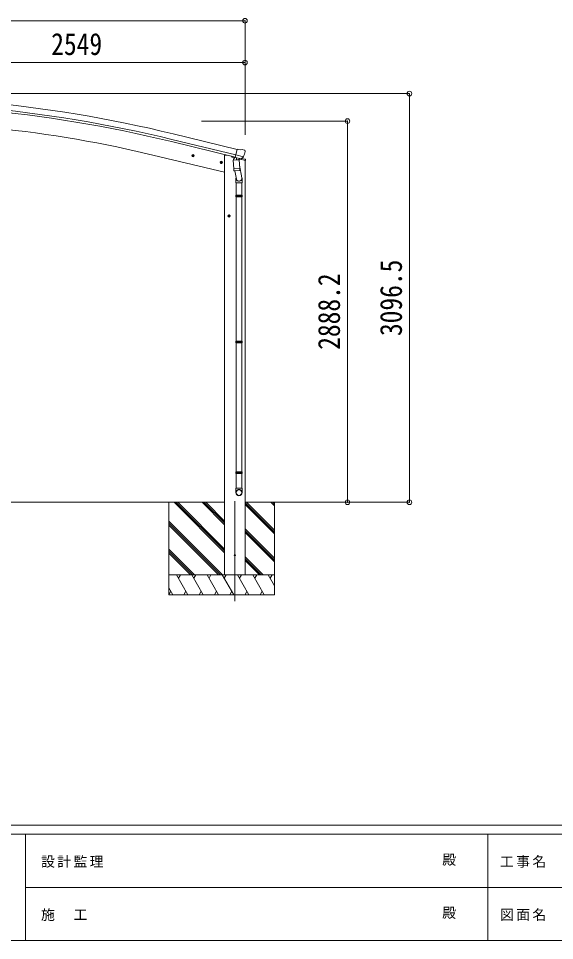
# Model space of a CAD drawing. Units: millimetres at full size. Extents: x -9783 to 33754, y -10064 to 6752.
# Drawn here: x -4022 to 36, y -6828 to 158 of the extents above; entities that cross this region are included whole.
import ezdxf
from ezdxf.enums import TextEntityAlignment as Align

# ---------------------------------------------------------------- set-up
doc = ezdxf.new("R2010")
doc.units = ezdxf.units.MM
doc.header["$LTSCALE"] = 35
doc.header["$PDMODE"] = 32
doc.header["$PDSIZE"] = 35
for name, color, linetype, lineweight in [('0-0_0', 7, 'Continuous', 9), ('0-1_本体', 4, 'Continuous', 9), ('0-2_部品', 7, 'Continuous', 9), ('0-8_PARTS2', 2, 'Continuous', 9), ('0-A_寸法', 6, 'Continuous', 9), ('F-0_240', 7, 'Continuous', 9)]:
    doc.layers.add(name, color=color, linetype=linetype, lineweight=lineweight)
doc.styles.add('ＭＳ ゴシック', font='')
doc.styles.get('ＭＳ ゴシック').set_extended_font_data('MS Gothic')

msp = doc.modelspace()

# ---------------------------------------------------------------- linework, layer by layer
at = {"layer": '0-0_0', "color": 6}
for p, q in [((-1062.09, -3507.53), (-1062.09, -411.03)), ((-1531.1, -619.33), (-1531.1, -3507.53))]:
    msp.add_line(p, q, dxfattribs=at)
at = {"layer": '0-0_0'}
for p, q in [((-7265.88, -3507.53), (-2462.88, -3507.53)), ((-2461.88, -3507.53), (-7264.88, -3507.53)), ((-2884.13, -3507.53), (-2884.13, -4207.53)), ((-2461.88, -3889.8), (-2844.15, -3507.53)), ((-2461.88, -3875.65), (-2830.01, -3507.53)), ((-2461.88, -3861.51), (-2815.86, -3507.53)), ((-2461.88, -3677.66), (-2632.02, -3507.53)), ((-2461.88, -3663.52), (-2617.87, -3507.53)), ((-2461.88, -3649.38), (-2603.73, -3507.53)), ((-1710.05, -3507.53), (-2306.38, -3507.53)), ((-2084.13, -3732.9), (-2306.38, -3510.66)), ((-2084.13, -3747.05), (-2306.38, -3524.8)), ((-2084.13, -3718.76), (-2295.36, -3507.53)), ((-2084.13, -3534.92), (-2111.52, -3507.53)), ((-2084.13, -3520.77), (-2097.37, -3507.53)), ((-2084.13, -3507.53), (-2084.13, -4207.53)), ((-2477.99, -4057.53), (-2884.13, -3651.4)), ((-2492.13, -4057.53), (-2884.13, -3665.54)), ((-2506.28, -4057.53), (-2884.13, -3679.68)), ((-2084.13, -3930.89), (-2306.38, -3708.65)), ((-2084.13, -3945.04), (-2306.38, -3722.79)), ((-2084.13, -3959.18), (-2306.38, -3736.93)), ((-2690.12, -4057.53), (-2884.13, -3863.53)), ((-2704.27, -4057.53), (-2884.13, -3877.67)), ((-2718.41, -4057.53), (-2884.13, -3891.81)), ((-2169.62, -4057.53), (-2306.38, -3920.78)), ((-2183.77, -4057.53), (-2306.38, -3934.92)), ((-2197.91, -4057.53), (-2306.38, -3949.06)), ((-2884.13, -4057.53), (-2084.13, -4057.53)), ((-2738.75, -4207.53), (-2825.35, -4057.53)), ((-2810.35, -4083.52), (-2795.35, -4057.53)), ((-2623.28, -4207.53), (-2709.88, -4057.53)), ((-2679.88, -4057.53), (-2694.88, -4083.52)), ((-2507.81, -4207.53), (-2594.41, -4057.53)), ((-2579.41, -4083.52), (-2564.41, -4057.53)), ((-2392.34, -4207.53), (-2478.94, -4057.53)), ((-2463.94, -4083.52), (-2448.94, -4057.53)), ((-2276.87, -4207.53), (-2363.47, -4057.53)), ((-2348.47, -4083.52), (-2333.47, -4057.53)), ((-2161.4, -4207.53), (-2248, -4057.53)), ((-2233, -4083.52), (-2218, -4057.53)), ((-2084.13, -4141.37), (-2132.53, -4057.53)), ((-2117.53, -4083.51), (-2102.53, -4057.53)), ((-2869.22, -4181.55), (-2884.22, -4207.53)), ((-2854.22, -4207.53), (-2884.13, -4155.72)), ((-2753.75, -4181.55), (-2768.75, -4207.53)), ((-2638.28, -4181.56), (-2653.28, -4207.53)), ((-2522.81, -4181.55), (-2537.81, -4207.53)), ((-2407.34, -4181.55), (-2422.34, -4207.53)), ((-2291.87, -4181.55), (-2306.87, -4207.53)), ((-2176.4, -4181.55), (-2191.4, -4207.53)), ((-2084.13, -4207.53), (-2884.13, -4207.53))]:
    msp.add_line(p, q, dxfattribs=at)
at = {"layer": '0-1_本体'}
for p, q in [((-2376.98, -875.91), (-2859.98, -758.4)), ((-2366.91, -833.94), (-2849.78, -716.46)), ((-2380.91, -892.28), (-2863.97, -774.76)), ((-2462.38, -1007.53), (-3048.06, -866.93)), ((-2462.38, -877.53), (-2462.38, -4057.53)), ((-2306.88, -917.24), (-2306.88, -4057.53))]:
    msp.add_line(p, q, dxfattribs=at)
msp.add_lwpolyline([(-2462.38, -877.53), (-2442.38, -877.53), (-2408.87, -885.58)], dxfattribs=at)
for centre, radius, start, end in [((-5221.15, -10462.93), 10030.81, 76.32536, 84.82535), ((-5221.15, -10462.93), 9970.81, 76.32536, 84.82535), ((-5221.15, -10462.93), 9987.65, 76.32536, 84.82535), ((-5013.05, -9051.7), 8417.35, 76.5, 84.99999)]:
    msp.add_arc(centre, radius, start, end, dxfattribs=at)
at = {"layer": '0-2_部品'}
for p, q in [((-2340, -838.21), (-2365.94, -831.98)), ((-2340, -838.21), (-2326.74, -835.51)), ((-2312.26, -838.7), (-2325.45, -835.53)), ((-2690.62, -883.72), (-2710.06, -879.05)), ((-2707.64, -879.63), (-2702.47, -874.19)), ((-2705.51, -886.83), (-2707.64, -879.63)), ((-2702.67, -891.11), (-2698, -871.66)), ((-2702.47, -874.19), (-2695.17, -875.94)), ((-2695.17, -875.94), (-2693.04, -883.13)), ((-2408.37, -885.5), (-2408.37, -888.81)), ((-2385.65, -898.21), (-2404.54, -893.67)), ((-2381.66, -893.62), (-2394.97, -908.93)), ((-2380.72, -893.55), (-2381.66, -893.62)), ((-2377.63, -896.02), (-2379.16, -895.65)), ((-2340.93, -904.83), (-2377.63, -896.02)), ((-2319, -889.83), (-2376.51, -876.02)), ((-2371.68, -897.84), (-2370.66, -912.45)), ((-2343.47, -906.84), (-2369.29, -913.28)), ((-2303.82, -917.86), (-2346.52, -907.6)), ((-2338.56, -905.31), (-2346.08, -903.5)), ((-2342.77, -905.06), (-2342.72, -905.8)), ((-2339.4, -905.2), (-2340.93, -904.83)), ((-2335.85, -904.74), (-2319.48, -890.25)), ((-2332.33, -901.76), (-2306.12, -908.05)), ((-2309.17, -840.95), (-2305.31, -847.24)), ((-2304.95, -849.52), (-2305.22, -850.67)), ((-2476.69, -935.07), (-2496.14, -930.41)), ((-2493.72, -930.99), (-2488.55, -925.54)), ((-2491.58, -938.18), (-2493.72, -930.99)), ((-2488.75, -942.46), (-2484.08, -923.02)), ((-2488.55, -925.54), (-2481.25, -927.3)), ((-2481.25, -927.3), (-2479.12, -934.49)), ((-2396.08, -915.38), (-2350.39, -912.19)), ((-2391.4, -982.22), (-2396.08, -915.38)), ((-2394.97, -908.93), (-2394.53, -915.28)), ((-2352.16, -909.01), (-2351.93, -912.3)), ((-2350.39, -912.19), (-2345.71, -979.03)), ((-2347.45, -954.26), (-2331.53, -1050.43)), ((-2303.82, -910.96), (-2303.82, -917.86)), ((-2391.4, -982.22), (-2345.71, -979.03)), ((-2391.39, -982.22), (-2390.5, -994.92)), ((-2346.7, -993.63), (-2388.4, -996.55)), ((-2382.97, -996.17), (-2372.24, -1059.75)), ((-2344.86, -991.49), (-2345.73, -979.03)), ((-2345.25, -992.85), (-2345.25, -992.85)), ((-2375.38, -1052.94), (-2375.38, -1087.59)), ((-2375.38, -1087.59), (-2329.38, -1087.59)), ((-2373.38, -1087.59), (-2373.38, -1181.59)), ((-2331.38, -1087.59), (-2331.38, -1181.59)), ((-2329.38, -1087.59), (-2329.38, -1053.24)), ((-2375.38, -1183.59), (-2374.38, -1181.59)), ((-2375.38, -1183.59), (-2329.38, -1183.59)), ((-2375.38, -1183.59), (-2375.38, -1191.59)), ((-2374.38, -1181.59), (-2330.38, -1181.59)), ((-2329.38, -1183.59), (-2330.38, -1181.59)), ((-2375.38, -1191.59), (-2329.38, -1191.59)), ((-2375.38, -1191.59), (-2374.38, -1193.59)), ((-2374.38, -1193.59), (-2330.38, -1193.59)), ((-2373.38, -1193.59), (-2373.38, -2287.78)), ((-2331.38, -1193.59), (-2331.38, -2287.78)), ((-2437.88, -1337.65), (-2417.88, -1337.65)), ((-2434.38, -1333.9), (-2427.88, -1330.15)), ((-2427.88, -1347.65), (-2427.88, -1327.65)), ((-2427.88, -1330.15), (-2421.38, -1333.9)), ((-2421.38, -1341.41), (-2427.88, -1345.16)), ((-2421.38, -1333.9), (-2421.38, -1341.41)), ((-2375.38, -2289.78), (-2374.38, -2287.78)), ((-2375.38, -2289.78), (-2329.38, -2289.78)), ((-2375.38, -2289.78), (-2375.38, -2297.78)), ((-2375.38, -2297.78), (-2329.38, -2297.78)), ((-2375.38, -2297.78), (-2374.38, -2299.78)), ((-2374.38, -2287.78), (-2330.38, -2287.78)), ((-2374.38, -2299.78), (-2330.38, -2299.78)), ((-2373.38, -2299.78), (-2373.38, -3277.97)), ((-2331.38, -2299.78), (-2331.38, -3277.97)), ((-2329.38, -2289.78), (-2330.38, -2287.78)), ((-2375.38, -3279.97), (-2374.38, -3277.97)), ((-2375.38, -3279.97), (-2329.38, -3279.97)), ((-2375.38, -3279.97), (-2375.38, -3287.97)), ((-2374.38, -3277.97), (-2330.38, -3277.97)), ((-2329.38, -3279.97), (-2330.38, -3277.97)), ((-2375.38, -3287.97), (-2329.38, -3287.97)), ((-2375.38, -3287.97), (-2374.38, -3289.97)), ((-2374.38, -3289.97), (-2330.38, -3289.97)), ((-2373.38, -3289.97), (-2373.38, -3399.97)), ((-2331.38, -3289.97), (-2331.38, -3399.97)), ((-2375.38, -3434.11), (-2375.38, -3399.97)), ((-2375.38, -3399.97), (-2329.38, -3399.97)), ((-2329.38, -3434.11), (-2329.38, -3399.97))]:
    msp.add_line(p, q, dxfattribs=at)
for points in [[(-2371.36, -897.43), (-2381.09, -895.1), (-2365.94, -831.98)], [(-2693.04, -883.13), (-2698.21, -888.58), (-2705.51, -886.83)], [(-2371.36, -897.43), (-2371.13, -897.58), (-2346.36, -903.53), (-2346.08, -903.5)], [(-2318.73, -889.25), (-2319.32, -890.1), (-2319.48, -890.25)], [(-2479.12, -934.49), (-2484.29, -939.94), (-2491.58, -938.18)], [(-2329.38, -1183.59), (-2329.38, -1191.59), (-2330.38, -1193.59)], [(-2427.88, -1345.16), (-2434.38, -1341.41), (-2434.38, -1333.9)], [(-2329.38, -2289.78), (-2329.38, -2297.78), (-2330.38, -2299.78)], [(-2329.38, -3279.97), (-2329.38, -3287.97), (-2330.38, -3289.97)]]:
    msp.add_lwpolyline(points, dxfattribs=at)
for centre, radius in [((-2700.34, -881.38), 8.5), ((-2700.34, -881.38), 7.7), ((-2700.34, -881.38), 6.5), ((-2486.42, -932.74), 8.5), ((-2486.42, -932.74), 7.7), ((-2486.42, -932.74), 6.5), ((-2427.88, -1337.65), 8.5), ((-2427.88, -1337.65), 7.7), ((-2427.88, -1337.65), 6.5)]:
    msp.add_circle(centre, radius, dxfattribs=at)
at = {"layer": '0-2_部品', "color": 4}
msp.add_circle((-2384.38, -3907.53), 4.5, dxfattribs=at)
at = {"layer": '0-2_部品'}
for centre, radius, start, end in [((-2326.15, -838.45), 3, 76.5, 101.5), ((-2403.37, -888.81), 5, 180, 256.5), ((-2379.05, -895.17), 0.5, 221.23754, 256.5), ((-2372.28, -897.93), 0.604, 7.79405, 79.40158), ((-2343.71, -905.87), 1, 284, 4), ((-2342.27, -905.03), 0.5, 76.5, 184), ((-2339.28, -904.71), 0.5, 256.5, 291.76246), ((-2502.03, -803.42), 202.4, 334.90875, 346.5), ((-2313.43, -843.56), 5, 31.5, 76.5), ((-2306.82, -910.96), 3, 0, 76.5), ((-2369.64, -912.31), 1.03, 188.03431, 289.96103), ((-2388.54, -994.55), 2, 190.53157, 274), ((-2346.84, -991.63), 2, 274, 322.59038), ((-2346.8, -991.66), 1.95, 322.52234, 4.95983), ((-2359.38, -1053.24), 30, 0, 2.54858)]:
    msp.add_arc(centre, radius, start, end, dxfattribs=at)
for centre, major_axis, ratio, start_param, end_param in [((-2337.87, -902.38), (0.73, -2.92), 0.997631, 5.8041905, 5.8929484), ((-2337.9, -902.26), (-2.63, 3.16), 0.650902, 2.1145521, 2.1873627), ((-2337.84, -902.48), (0.73, -2.92), 0.997631, 5.965759, 6.7621801), ((-2307.87, -848.81), (1.57, -2.57), 0.99628, 0.7835347, 1.5707963), ((-2352.38, -1052.94), (-23, 0), 0.996195, 6.0000678, 10.0103449), ((-2352.38, -1052.94), (-21, 0), 0.996195, 0.3319459, 3.3482706), ((-2352.38, -3432.37), (23, 0), 0.996195, 6.2831853, 9.424778), ((-2352.38, -3434.11), (23, 0), 0.996195, 6.2831853, 9.424778), ((-2352.38, -3434.11), (0, -23.43), 0.981806, 4.712389, 7.8539816)]:
    msp.add_ellipse(centre, major_axis=major_axis, ratio=ratio, start_param=start_param, end_param=end_param, dxfattribs=at)
msp.add_ellipse((-2352.38, -3434.11), major_axis=(-21, 0), ratio=0.996195, dxfattribs=at)
at = {"layer": '0-8_PARTS2'}
msp.add_line((-2384.38, -3498.33), (-2384.38, -4257.53), dxfattribs=at)
at = {"layer": '0-A_寸法'}
for p, q in [((-7420.88, 140.82), (-2306.88, 140.82)), ((-2306.88, 140.82), (-2306.88, -175.79)), ((-4855.88, -175.79), (-2306.88, -175.79)), ((-2306.88, -175.79), (-2306.88, -722.46)), ((-1062.09, -411.03), (-4157.44, -411.03)), ((-1531.1, -619.33), (-2635.25, -619.33)), ((-1531.1, -3507.53), (-1859.93, -3507.53)), ((-1062.09, -3507.53), (-1531.1, -3507.53))]:
    msp.add_line(p, q, dxfattribs=at)
for p in [(-2306.88, 140.82), (-2306.88, -175.79), (-1062.09, -411.03), (-1531.1, -619.33), (-1531.1, -3507.53), (-1062.09, -3507.53)]:
    msp.add_point(p, dxfattribs=at)
at = {"layer": 'F-0_240', "color": 5}
for p, q in [((-9783.03, -5953.1), (9396.97, -5953.1)), ((-9783.03, -6023.1), (6285.75, -6023.1)), ((-3969.25, -6023.1), (-3969.25, -6828.1)), ((-469.25, -6023.1), (-469.25, -6828.1)), ((-3969.25, -6425.6), (3205.75, -6425.6)), ((-9783.03, -6828.1), (9396.97, -6828.1))]:
    msp.add_line(p, q, dxfattribs=at)

# ---------------------------------------------------------------- texts
at = {"layer": '0-A_寸法', "color": 7, "style": 'ＭＳ ゴシック', "width": 0.85}
msp.add_text('2549', height=166.8, dxfattribs=at).set_placement((-3773.88, -168.79), align=Align.BOTTOM_LEFT)
for s, p in [('3096.5', (-1069.09, -2248.03)), ('2888.2', (-1538.1, -2352.18))]:
    msp.add_text(s, height=166.8, rotation=90, dxfattribs=at).set_placement(p, align=Align.BOTTOM_LEFT)
at = {"layer": 'F-0_240', "style": 'ＭＳ ゴシック'}
for p in [(-814.24, -6276.85), (-814.24, -6679.35)]:
    msp.add_text('殿', height=76.98, dxfattribs=at).set_placement(p, align=Align.BOTTOM_LEFT)
at = {"layer": 'F-0_240', "char_height": 76.98, "attachment_point": 7, "style": 'ＭＳ ゴシック'}
for s, insert in [('\\T1.17;設計監理', (-3851.04, -6276.85)), ('\\T1.17;工事名', (-376.96, -6276.85)), ('\\T1.17;施\u3000工', (-3851.04, -6679.35)), ('\\T1.17;図面名', (-376.96, -6679.35))]:
    msp.add_mtext(s, dxfattribs=dict(at, insert=insert))

doc.saveas('drawing.dxf')
